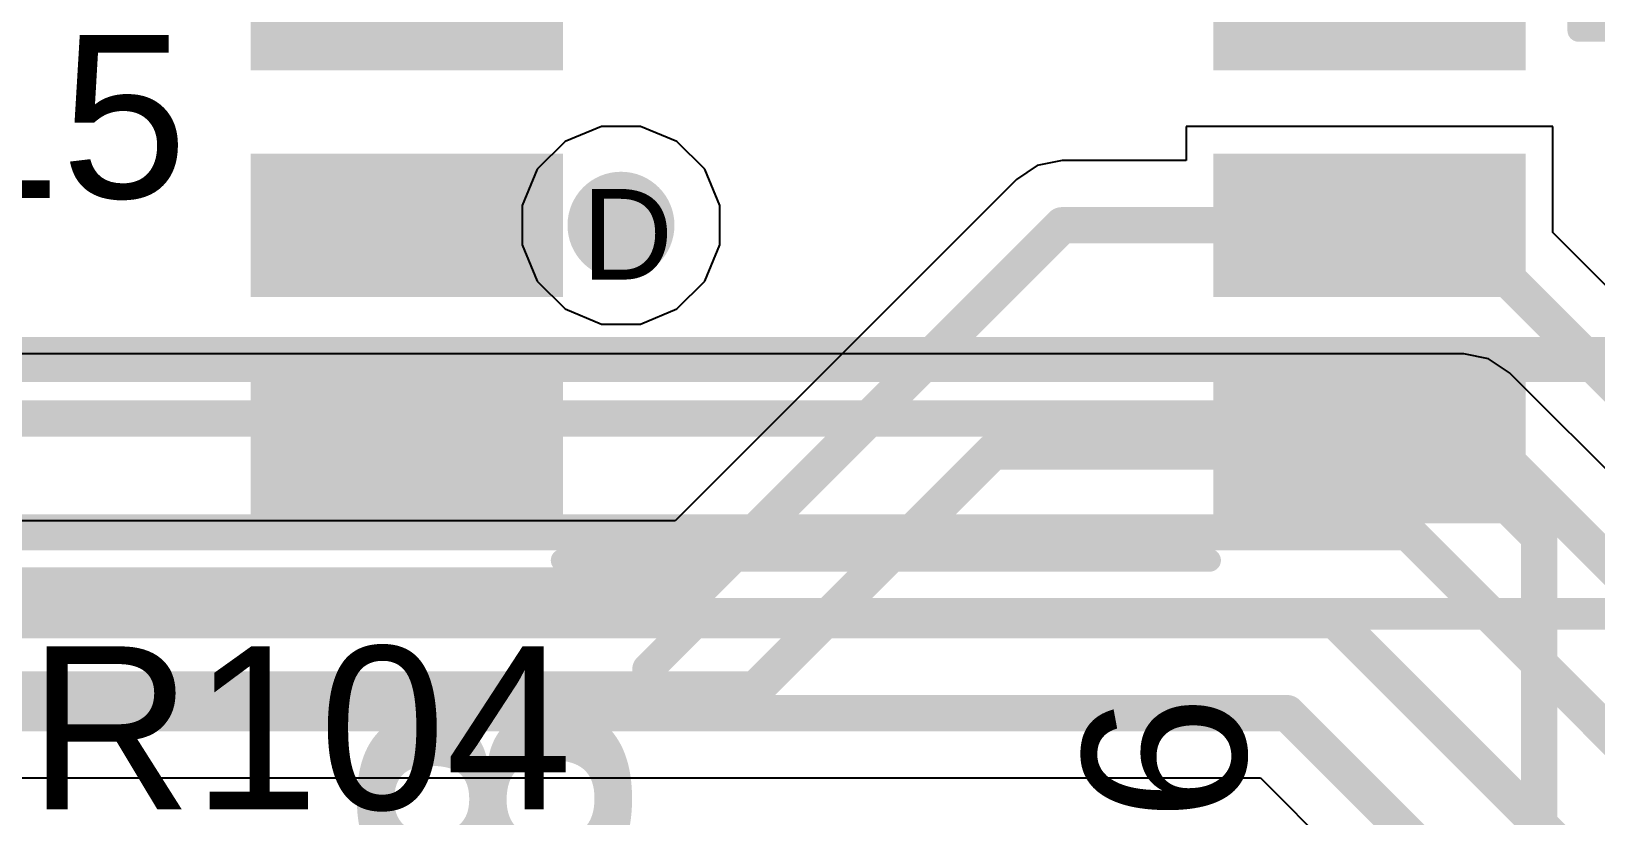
# Model space of a CAD drawing. Header units: inches. Extents: x -11 to 5428, y 0 to 5423.
# Drawn here: x 271.67 to 280.45, y 52.44 to 56.84 of the extents above; entities that cross this region are included whole.
import ezdxf

# ---------------------------------------------------------------- set-up
doc = ezdxf.new("R2010")
doc.units = ezdxf.units.IN
for name, color, linetype in [('Bottom Layer', 5, 'Continuous'), ('Dimension', 6, 'Continuous'), ('Drill Drawing', 1, 'Continuous'), ('GND', 16, 'Continuous'), ('PWR', 76, 'Continuous'), ('Top Layer', 1, 'Continuous'), ('Top Overlay', 2, 'Continuous'), ('Top Paste', 8, 'Continuous'), ('Top Solder', 216, 'Continuous'), ('Via Holes', 16, 'Continuous')]:
    doc.layers.add(name, color=color, linetype=linetype)
doc.styles.add('Arial', font='', dxfattribs={"height": 0.2})
doc.styles.add('Arial_Bold', font='', dxfattribs={"height": 0.2})
doc.styles.get('Arial').set_extended_font_data('Arial')
doc.styles.get('Arial_Bold').set_extended_font_data('Arial', bold=True)

# ---------------------------------------------------------------- blocks, each defined once
blk = doc.blocks.new('SOIC_8_0_154___3_90___W______615')
at = {"layer": 'Top Layer'}
for points in [[(-3.475, 1.605), (-3.475, 2.205), (-1.925, 2.205), (-1.925, 1.605)], [(1.925, 1.605), (1.925, 2.205), (3.475, 2.205), (3.475, 1.605)], [(-3.475, 0.335), (-3.475, 0.935), (-1.925, 0.935), (-1.925, 0.335)], [(1.925, 0.335), (1.925, 0.935), (3.475, 0.935), (3.475, 0.335)], [(-3.475, -0.935), (-3.475, -0.335), (-1.925, -0.335), (-1.925, -0.935)], [(1.925, -0.935), (1.925, -0.335), (3.475, -0.335), (3.475, -0.935)], [(-3.475, -2.205), (-3.475, -1.605), (-1.925, -1.605), (-1.925, -2.205)], [(1.925, -2.205), (1.925, -1.605), (3.475, -1.605), (3.475, -2.205)]]:
    blk.add_hatch(color=1, dxfattribs=at).paths.add_polyline_path(points)
at = {"layer": 'Top Overlay'}
blk.add_hatch(color=2, dxfattribs=at).paths.add_polyline_path([(-1.8382, 1.6256), (-1.4826, 1.6256), (-1.4826, 2.2098), (-1.8382, 2.2098)])
at = {"layer": 'Top Paste'}
for points in [[(-3.475, 1.605), (-3.475, 2.205), (-1.925, 2.205), (-1.925, 1.605)], [(1.925, 1.605), (1.925, 2.205), (3.475, 2.205), (3.475, 1.605)], [(-3.475, 0.335), (-3.475, 0.935), (-1.925, 0.935), (-1.925, 0.335)], [(1.925, 0.335), (1.925, 0.935), (3.475, 0.935), (3.475, 0.335)], [(-3.475, -0.935), (-3.475, -0.335), (-1.925, -0.335), (-1.925, -0.935)], [(1.925, -0.935), (1.925, -0.335), (3.475, -0.335), (3.475, -0.935)], [(-3.475, -2.205), (-3.475, -1.605), (-1.925, -1.605), (-1.925, -2.205)], [(1.925, -2.205), (1.925, -1.605), (3.475, -1.605), (3.475, -2.205)]]:
    blk.add_hatch(color=8, dxfattribs=at).paths.add_polyline_path(points)
at = {"layer": 'Top Solder'}
for points in [[(-3.5766, 1.5034), (-3.5766, 2.3066), (-1.8234, 2.3066), (-1.8234, 1.5034)], [(1.8234, 1.5034), (1.8234, 2.3066), (3.5766, 2.3066), (3.5766, 1.5034)], [(-3.5766, 0.2334), (-3.5766, 1.0366), (-1.8234, 1.0366), (-1.8234, 0.2334)], [(1.8234, 0.2334), (1.8234, 1.0366), (3.5766, 1.0366), (3.5766, 0.2334)], [(-3.5766, -1.0366), (-3.5766, -0.2334), (-1.8234, -0.2334), (-1.8234, -1.0366)], [(1.8234, -1.0366), (1.8234, -0.2334), (3.5766, -0.2334), (3.5766, -1.0366)], [(-3.5766, -2.3066), (-3.5766, -1.5034), (-1.8234, -1.5034), (-1.8234, -2.3066)], [(1.8234, -2.3066), (1.8234, -1.5034), (3.5766, -1.5034), (3.5766, -2.3066)]]:
    blk.add_hatch(color=216, dxfattribs=at).paths.add_polyline_path(points)
at = {"layer": 'Top Overlay'}
for points in [[(-1.8288, 2.5146, 0.127, 0.127, 0), (1.8034, 2.5146, 0.127, 0.127, 0)], [(-3.794, 1.8034, 0.127, 0.127, 0), (-3.794, 2.0574, 0.127, 0.127, 0)], [(-3.794, 2.0574, 0.127, 0.127, 0), (-3.667, 1.9304, 0.127, 0.127, 0)], [(-3.794, 1.8034, 0.127, 0.127, 0), (-3.667, 1.9304, 0.127, 0.127, 0)], [(-1.8288, -2.5146, 0.127, 0.127, 0), (1.8034, -2.5146, 0.127, 0.127, 0)]]:
    blk.add_lwpolyline(points, format="xyseb", dxfattribs=at)
for points in [[(-1.8605, 2.5146, 0.0635, 0.0635, 1), (-1.7971, 2.5146, 0.0635, 0.0635, 1)], [(1.7716, 2.5146, 0.0635, 0.0635, 1), (1.8352, 2.5146, 0.0635, 0.0635, 1)], [(-3.8257, 2.0574, 0.0635, 0.0635, 1), (-3.7622, 2.0574, 0.0635, 0.0635, 1)], [(-3.8257, 2.0574, 0.0635, 0.0635, 1), (-3.7622, 2.0574, 0.0635, 0.0635, 1)], [(-3.6987, 1.9304, 0.0635, 0.0635, 1), (-3.6352, 1.9304, 0.0635, 0.0635, 1)], [(-3.6987, 1.9304, 0.0635, 0.0635, 1), (-3.6352, 1.9304, 0.0635, 0.0635, 1)], [(-3.8257, 1.8034, 0.0635, 0.0635, 1), (-3.7622, 1.8034, 0.0635, 0.0635, 1)], [(-3.8257, 1.8034, 0.0635, 0.0635, 1), (-3.7622, 1.8034, 0.0635, 0.0635, 1)], [(-1.8605, -2.5146, 0.0635, 0.0635, 1), (-1.7971, -2.5146, 0.0635, 0.0635, 1)], [(1.7716, -2.5146, 0.0635, 0.0635, 1), (1.8352, -2.5146, 0.0635, 0.0635, 1)]]:
    blk.add_lwpolyline(points, format="xyseb", close=True, dxfattribs=at)
blk = doc.blocks.new('C___0402_792')
at = {"layer": 'Top Layer'}
for points in [[(-0.6985, -0.3175), (-0.6985, 0.3175), (-0.2413, 0.3175), (-0.2413, -0.3175)], [(0.2413, -0.3175), (0.2413, 0.3175), (0.6985, 0.3175), (0.6985, -0.3175)]]:
    blk.add_hatch(color=1, dxfattribs=at).paths.add_polyline_path(points)
at = {"layer": 'Top Paste'}
for points in [[(-0.6985, -0.3175), (-0.6985, 0.3175), (-0.2413, 0.3175), (-0.2413, -0.3175)], [(0.2413, -0.3175), (0.2413, 0.3175), (0.6985, 0.3175), (0.6985, -0.3175)]]:
    blk.add_hatch(color=8, dxfattribs=at).paths.add_polyline_path(points)
at = {"layer": 'Top Solder'}
for points in [[(-0.7585, -0.3775), (-0.7585, 0.3775), (-0.1813, 0.3775), (-0.1813, -0.3775)], [(0.1813, -0.3775), (0.1813, 0.3775), (0.7585, 0.3775), (0.7585, -0.3775)]]:
    blk.add_hatch(color=216, dxfattribs=at).paths.add_polyline_path(points)
at = {"layer": 'Top Overlay'}
for points in [[(-0.7874, 0.4064, 0.127, 0.127, 0), (-0.7874, -0.4064, 0.127, 0.127, 0)], [(-0.7874, 0.4064, 0.127, 0.127, 0), (-0.2794, 0.4064, 0.127, 0.127, 0)], [(0.2794, 0.4064, 0.127, 0.127, 0), (0.7874, 0.4064, 0.127, 0.127, 0)], [(0.7874, 0.4064, 0.127, 0.127, 0), (0.7874, -0.4064, 0.127, 0.127, 0)], [(-0.7874, -0.4064, 0.127, 0.127, 0), (-0.2794, -0.4064, 0.127, 0.127, 0)], [(0.2794, -0.4064, 0.127, 0.127, 0), (0.7874, -0.4064, 0.127, 0.127, 0)]]:
    blk.add_lwpolyline(points, format="xyseb", dxfattribs=at)
for points in [[(-0.8191, 0.4064, 0.0635, 0.0635, 1), (-0.7556, 0.4064, 0.0635, 0.0635, 1)], [(-0.8191, 0.4064, 0.0635, 0.0635, 1), (-0.7556, 0.4064, 0.0635, 0.0635, 1)], [(-0.3111, 0.4064, 0.0635, 0.0635, 1), (-0.2477, 0.4064, 0.0635, 0.0635, 1)], [(0.2477, 0.4064, 0.0635, 0.0635, 1), (0.3111, 0.4064, 0.0635, 0.0635, 1)], [(0.7556, 0.4064, 0.0635, 0.0635, 1), (0.8191, 0.4064, 0.0635, 0.0635, 1)], [(0.7556, 0.4064, 0.0635, 0.0635, 1), (0.8191, 0.4064, 0.0635, 0.0635, 1)], [(-0.8191, -0.4064, 0.0635, 0.0635, 1), (-0.7556, -0.4064, 0.0635, 0.0635, 1)], [(-0.8191, -0.4064, 0.0635, 0.0635, 1), (-0.7556, -0.4064, 0.0635, 0.0635, 1)], [(-0.3111, -0.4064, 0.0635, 0.0635, 1), (-0.2477, -0.4064, 0.0635, 0.0635, 1)], [(0.2477, -0.4064, 0.0635, 0.0635, 1), (0.3111, -0.4064, 0.0635, 0.0635, 1)], [(0.7556, -0.4064, 0.0635, 0.0635, 1), (0.8191, -0.4064, 0.0635, 0.0635, 1)], [(0.7556, -0.4064, 0.0635, 0.0635, 1), (0.8191, -0.4064, 0.0635, 0.0635, 1)]]:
    blk.add_lwpolyline(points, format="xyseb", close=True, dxfattribs=at)

msp = doc.modelspace()

# ---------------------------------------------------------------- hatches: boundary and pattern name
at = {"layer": 'Bottom Layer'}
h = msp.add_hatch(color=5, dxfattribs=at)
edge = h.paths.add_edge_path()
edge.add_arc((274.9804, 55.753), 0.3, 0, 360)
at = {"layer": 'GND'}
h = msp.add_hatch(color=16, dxfattribs=at)
edge = h.paths.add_edge_path()
edge.add_arc((274.9804, 55.753), 0.3, 0, 360)
at = {"layer": 'PWR'}
h = msp.add_hatch(color=76, dxfattribs=at)
edge = h.paths.add_edge_path()
edge.add_arc((274.9804, 55.753), 0.3, 0, 360)
at = {"layer": 'Top Layer'}
h = msp.add_hatch(color=1, dxfattribs=at)
edge = h.paths.add_edge_path()
edge.add_arc((274.9804, 55.753), 0.3, 0, 360)
at = {"layer": 'Via Holes'}
h = msp.add_hatch(color=7, dxfattribs=at)
edge = h.paths.add_edge_path()
edge.add_arc((274.9804, 55.753), 0.15, 0, 360)

# ---------------------------------------------------------------- linework, layer by layer
at = {"layer": 'Bottom Layer'}
for p, q in [((279.7089, 55.0317), (247.9843, 55.0317)), ((279.8476, 55.0041), (279.7089, 55.0317)), ((279.7089, 55.0317), (279.7089, 55.0317)), ((279.9653, 54.9255), (279.8476, 55.0041)), ((287.4614, 47.4294), (279.9653, 54.9255)), ((266.8459, 52.6539), (278.5675, 52.6539)), ((278.5675, 52.6539), (291.4252, 39.7961))]:
    msp.add_line(p, q, dxfattribs=at)
for points in [[(247.8341, 54.6691, 0.2032, 0.2032, 0), (279.7089, 54.6691, 0.2032, 0.2032, 0)], [(279.7089, 54.6691, 0.2032, 0.2032, 0), (287.5026, 46.8754, 0.2032, 0.2032, 0)], [(244.0578, 54.0305, 0.2032, 0.2032, 0), (279.3953, 54.0305, 0.2032, 0.2032, 0)], [(279.3953, 54.0305, 0.2032, 0.2032, 0), (289.74, 43.6858, 0.2032, 0.2032, 0)], [(246.2875, 53.5376, 0.2032, 0.2032, 0), (278.9868, 53.5376, 0.2032, 0.2032, 0)], [(278.9868, 53.5376, 0.2032, 0.2032, 0), (290.8129, 41.7115, 0.2032, 0.2032, 0)], [(246.8985, 53.0164, 0.2032, 0.2032, 0), (278.7177, 53.0164, 0.2032, 0.2032, 0)], [(278.7177, 53.0164, 0.2032, 0.2032, 0), (291.6816, 40.0525, 0.2032, 0.2032, 0)]]:
    msp.add_lwpolyline(points, format="xyseb", dxfattribs=at)
for points in [[(279.6581, 54.6691, 0.1016, 0.1016, 1), (279.7597, 54.6691, 0.1016, 0.1016, 1)], [(279.6581, 54.6691, 0.1016, 0.1016, 1), (279.7597, 54.6691, 0.1016, 0.1016, 1)], [(279.3445, 54.0305, 0.1016, 0.1016, 1), (279.4461, 54.0305, 0.1016, 0.1016, 1)], [(279.3445, 54.0305, 0.1016, 0.1016, 1), (279.4461, 54.0305, 0.1016, 0.1016, 1)], [(278.936, 53.5376, 0.1016, 0.1016, 1), (279.0376, 53.5376, 0.1016, 0.1016, 1)], [(278.936, 53.5376, 0.1016, 0.1016, 1), (279.0376, 53.5376, 0.1016, 0.1016, 1)], [(278.6669, 53.0164, 0.1016, 0.1016, 1), (278.7685, 53.0164, 0.1016, 0.1016, 1)], [(278.6669, 53.0164, 0.1016, 0.1016, 1), (278.7685, 53.0164, 0.1016, 0.1016, 1)]]:
    msp.add_lwpolyline(points, format="xyseb", close=True, dxfattribs=at)
at = {"layer": 'Dimension'}
msp.add_lwpolyline([(0, 55, 0.254, 0.254, 0), (344, 55, 0.254, 0.254, 0)], format="xyseb", dxfattribs=at)
at = {"layer": 'PWR'}
for p, q in [((274.8702, 56.307), (274.6666, 56.2227)), ((275.0906, 56.307), (274.8702, 56.307)), ((275.2942, 56.2227), (275.0906, 56.307)), ((274.6666, 56.2227), (274.5108, 56.0668)), ((275.4501, 56.0668), (275.2942, 56.2227)), ((274.5108, 56.0668), (274.4264, 55.8632)), ((275.5344, 55.8632), (275.4501, 56.0668)), ((274.4264, 55.8632), (274.4264, 55.6428)), ((275.5344, 55.6428), (275.5344, 55.8632)), ((274.4264, 55.6428), (274.5108, 55.4392)), ((275.4501, 55.4392), (275.5344, 55.6428)), ((274.5108, 55.4392), (274.6666, 55.2834)), ((275.2942, 55.2834), (275.4501, 55.4392)), ((274.6666, 55.2834), (274.8702, 55.199)), ((275.0906, 55.199), (275.2942, 55.2834)), ((274.8702, 55.199), (275.0906, 55.199))]:
    msp.add_line(p, q, dxfattribs=at)
at = {"layer": 'Top Layer'}
for p, q in [((280.208, 56.307), (278.15, 56.307)), ((278.15, 56.307), (278.15, 56.1156)), ((280.208, 55.7118), (280.208, 56.307)), ((277.316, 56.088), (277.1984, 56.0094)), ((277.4547, 56.1156), (277.316, 56.088)), ((277.4548, 56.1156), (277.4547, 56.1156)), ((278.15, 56.1156), (277.4548, 56.1156)), ((277.1984, 56.0094), (275.2844, 54.0955)), ((277.1984, 56.0094), (277.1984, 56.0094)), ((280.6044, 55.3154), (280.208, 55.7118)), ((275.2844, 54.0955), (266.6786, 54.0955))]:
    msp.add_line(p, q, dxfattribs=at)
for points in [[(275.4346, 53.7329, 0.2032, 0.2032, 0), (277.4547, 55.753, 0.2032, 0.2032, 0)], [(277.4547, 55.753, 0.2032, 0.2032, 0), (279.179, 55.753, 0.2032, 0.2032, 0)], [(279.179, 55.753, 0.2032, 0.2032, 0), (279.654, 55.753, 0.2032, 0.2032, 0)], [(279.654, 55.753, 0.2032, 0.2032, 0), (280.5951, 54.812, 0.2032, 0.2032, 0)], [(275.7338, 53.1495, 0.2032, 0.2032, 0), (277.0673, 54.483, 0.2032, 0.2032, 0)], [(277.0673, 54.483, 0.2032, 0.2032, 0), (279.179, 54.483, 0.2032, 0.2032, 0)], [(279.179, 54.483, 0.2032, 0.2032, 0), (279.654, 54.483, 0.2032, 0.2032, 0)], [(279.654, 54.483, 0.2032, 0.2032, 0), (280.1316, 54.0054, 0.2032, 0.2032, 0)], [(280.1316, 50.909, 0.2032, 0.2032, 0), (280.1316, 54.0054, 0.2032, 0.2032, 0)], [(266.5285, 53.7329, 0.2032, 0.2032, 0), (275.4346, 53.7329, 0.2032, 0.2032, 0)], [(266.2555, 53.1495, 0.2032, 0.2032, 0), (275.7338, 53.1495, 0.2032, 0.2032, 0)]]:
    msp.add_lwpolyline(points, format="xyseb", dxfattribs=at)
for points in [[(277.4039, 55.753, 0.1016, 0.1016, 1), (277.5055, 55.753, 0.1016, 0.1016, 1)], [(277.4039, 55.753, 0.1016, 0.1016, 1), (277.5055, 55.753, 0.1016, 0.1016, 1)], [(279.1282, 55.753, 0.1016, 0.1016, 1), (279.2298, 55.753, 0.1016, 0.1016, 1)], [(279.1282, 55.753, 0.1016, 0.1016, 1), (279.2298, 55.753, 0.1016, 0.1016, 1)], [(279.6032, 55.753, 0.1016, 0.1016, 1), (279.7048, 55.753, 0.1016, 0.1016, 1)], [(279.6032, 55.753, 0.1016, 0.1016, 1), (279.7048, 55.753, 0.1016, 0.1016, 1)], [(277.0165, 54.483, 0.1016, 0.1016, 1), (277.1181, 54.483, 0.1016, 0.1016, 1)], [(277.0165, 54.483, 0.1016, 0.1016, 1), (277.1181, 54.483, 0.1016, 0.1016, 1)], [(279.1282, 54.483, 0.1016, 0.1016, 1), (279.2298, 54.483, 0.1016, 0.1016, 1)], [(279.1282, 54.483, 0.1016, 0.1016, 1), (279.2298, 54.483, 0.1016, 0.1016, 1)], [(279.6032, 54.483, 0.1016, 0.1016, 1), (279.7048, 54.483, 0.1016, 0.1016, 1)], [(279.6032, 54.483, 0.1016, 0.1016, 1), (279.7048, 54.483, 0.1016, 0.1016, 1)], [(280.0808, 54.0054, 0.1016, 0.1016, 1), (280.1824, 54.0054, 0.1016, 0.1016, 1)], [(280.0808, 54.0054, 0.1016, 0.1016, 1), (280.1824, 54.0054, 0.1016, 0.1016, 1)], [(275.3838, 53.7329, 0.1016, 0.1016, 1), (275.4854, 53.7329, 0.1016, 0.1016, 1)], [(275.3838, 53.7329, 0.1016, 0.1016, 1), (275.4854, 53.7329, 0.1016, 0.1016, 1)], [(275.683, 53.1495, 0.1016, 0.1016, 1), (275.7846, 53.1495, 0.1016, 0.1016, 1)], [(275.683, 53.1495, 0.1016, 0.1016, 1), (275.7846, 53.1495, 0.1016, 0.1016, 1)]]:
    msp.add_lwpolyline(points, format="xyseb", close=True, dxfattribs=at)
at = {"layer": 'Top Overlay'}
for points in [[(275.1328, 53.2638, 0.1778, 0.1778, 0), (275.4426, 53.5736, 0.1778, 0.1778, 0)], [(275.4426, 53.5736, 0.1778, 0.1778, 0), (280.5997, 53.5736, 0.1778, 0.1778, 0)]]:
    msp.add_lwpolyline(points, format="xyseb", dxfattribs=at)
for points in [[(275.3981, 53.5736, 0.0889, 0.0889, 1), (275.487, 53.5736, 0.0889, 0.0889, 1)], [(275.3981, 53.5736, 0.0889, 0.0889, 1), (275.487, 53.5736, 0.0889, 0.0889, 1)], [(275.0884, 53.2638, 0.0889, 0.0889, 1), (275.1773, 53.2638, 0.0889, 0.0889, 1)]]:
    msp.add_lwpolyline(points, format="xyseb", close=True, dxfattribs=at)

# ---------------------------------------------------------------- block references
msp.add_blockref('SOIC_8_0_154___3_90___W______615', (276.479, 56.388))
at = {"rotation": 90}
msp.add_blockref('C___0402_792', (280.7597, 57.6326), dxfattribs=at)

# ---------------------------------------------------------------- texts
at = {"layer": 'Drill Drawing', "style": 'Arial'}
msp.add_text('D', height=0.508, dxfattribs=at).set_placement((274.7603, 55.4483))
at = {"layer": 'Top Overlay'}
for s, height, style, p in [('U15', 0.9144, 'Arial', (270.2056, 55.9056)), ('SWITCH 1', 2, 'Arial_Bold', (258.6879, 51.6325)), ('R104', 0.9144, 'Arial', (271.6535, 52.4766))]:
    msp.add_text(s, height=height, dxfattribs=dict(at, style=style)).set_placement(p)
for s, height, style, p in [('+1V8', 1.5, 'Arial_Bold', (275.0213, 48.1651)), ('C46', 0.9144, 'Arial', (278.4855, 50.775))]:
    msp.add_text(s, height=height, rotation=90, dxfattribs=dict(at, style=style)).set_placement(p)

doc.saveas('drawing.dxf')
